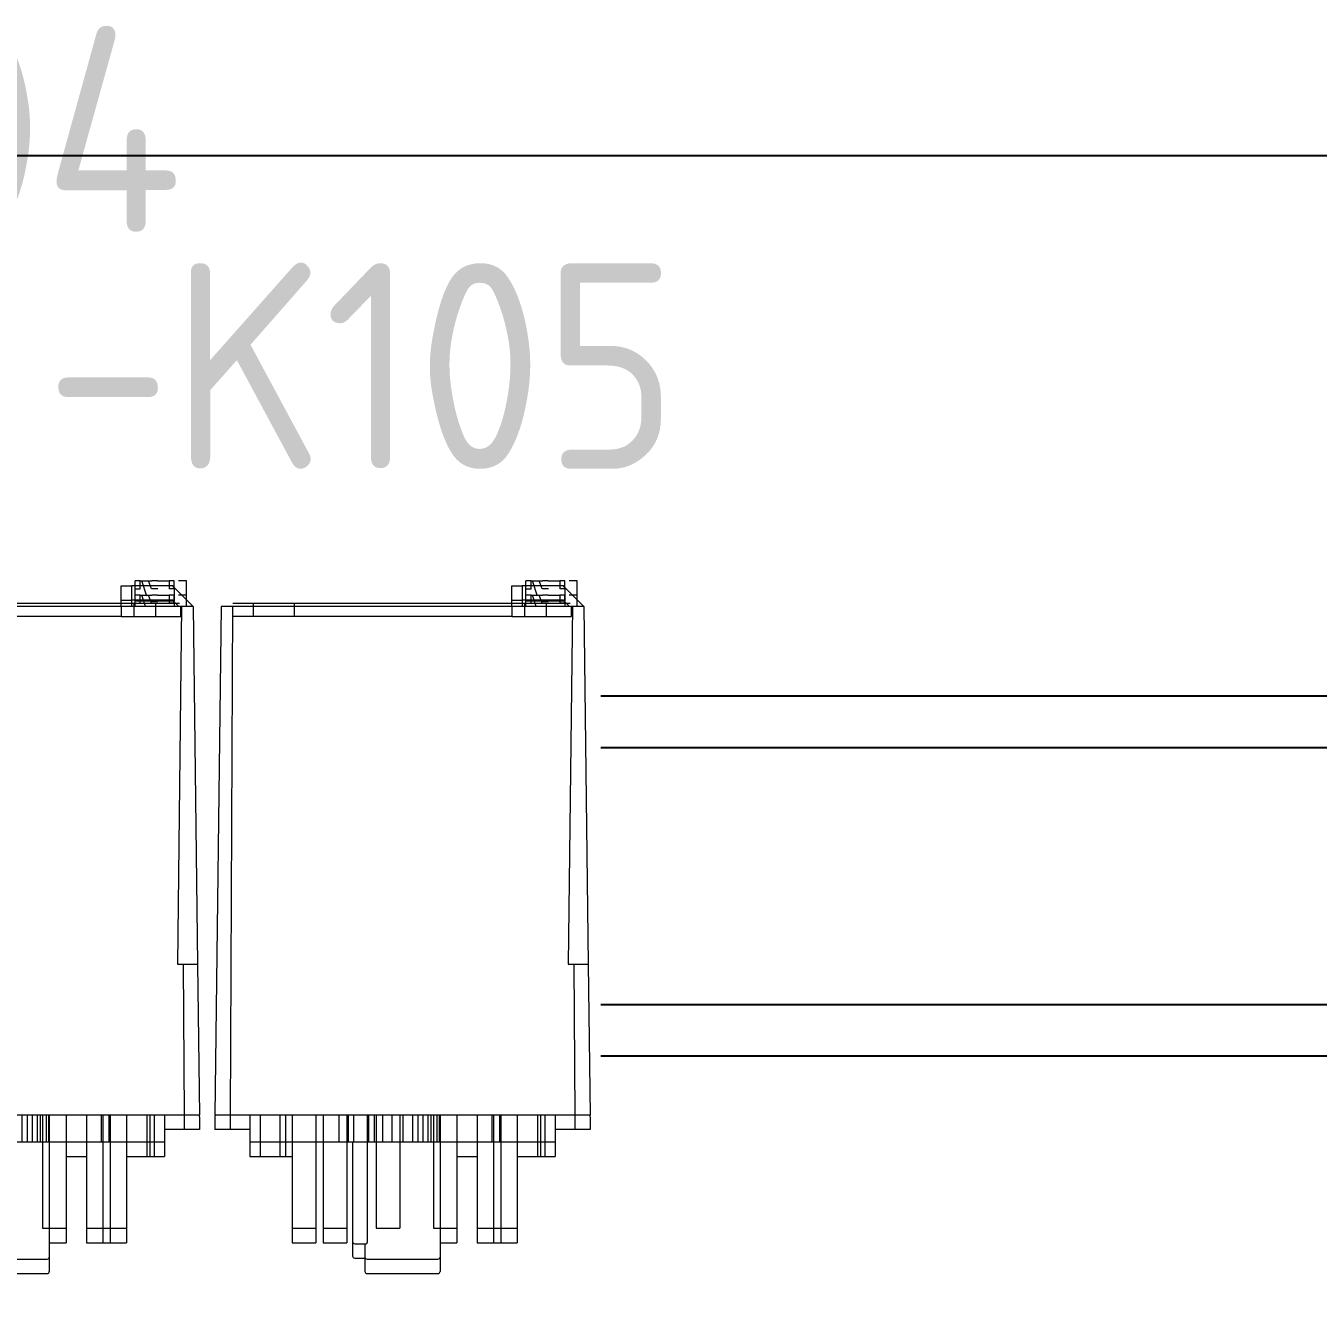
# Model space of a CAD drawing. Header units: millimetres. Extents: x 42151 to 59780, y 37376 to 44547.
# Drawn here: x 47521.6 to 47647.3, y 42973.6 to 43097.4 of the extents above; entities that cross this region are included whole.
import ezdxf
from ezdxf.enums import TextEntityAlignment as Align

# ---------------------------------------------------------------- set-up
doc = ezdxf.new("R2010")
doc.units = ezdxf.units.MM
doc.set_wipeout_variables(frame=1)
doc.layers.add('! NO PLOT !', color=7, linetype='Continuous', true_color=0xff75dd, plot=False)
doc.layers.add('000-PI-Oprema', color=30, linetype='Continuous', lineweight=5)
for name, color, linetype in [('000-PI_TEXT', 7, 'Continuous'), ('002-PI-Kabelska kanalica', 150, 'Continuous'), ('004-PI-DIN Šina', 3, 'Continuous'), ('SI-Ormari', 51, 'Continuous')]:
    doc.layers.add(name, color=color, linetype=linetype)
doc.styles.add('PI0', font='isocpeur.ttf', dxfattribs={"width": 0.9})

# ---------------------------------------------------------------- blocks, each defined once
blk = doc.blocks.new('*U134')
at = {"layer": '004-PI-DIN Šina'}
blk.add_lwpolyline([(610, -17.5), (610, 17.5), (0, 17.5), (0, -17.5)], close=True, dxfattribs=at)
for points in [[(0, 12.5), (610, 12.5)], [(0, -12.5), (610, -12.5)]]:
    blk.add_lwpolyline(points, dxfattribs=at)
blk = doc.blocks.new('*U137')
at = {"layer": '002-PI-Kabelska kanalica'}
blk.add_line((40, -100), (40, 519), dxfattribs=at)
blk = doc.blocks.new('700-HN205 - podnozje za relej AllenB')
blk.add_wipeout([(50906.84, 45326.57), (50944.84, 45326.57), (50944.84, 45249.07), (50906.84, 45249.07)]).dxf.layer = '! NO PLOT !'
blk = doc.blocks.new('700-HA33A2-3-4L - Allen Breadley')
at = {"layer": '000-PI-Oprema', "ltscale": 0.25}
for p, q in [((50580.7, 45343.95), (50581.7, 45343.95)), ((50580.7, 45341.95), (50580.7, 45343.95)), ((50582.05, 45343.95), (50581.7, 45343.95)), ((50581.7, 45343.95), (50581.7, 45341.95)), ((50582.55, 45344.45), (50582.05, 45344.45)), ((50582.05, 45343.65), (50582.05, 45344.45)), ((50584, 45343.95), (50582.05, 45343.95)), ((50582.05, 45343.65), (50582.55, 45343.65)), ((50582.05, 45342.45), (50582.05, 45343.65)), ((50582.55, 45344.45), (50583.67, 45344.45)), ((50582.55, 45343.65), (50582.55, 45344.45)), ((50583.17, 45342.95), (50582.7, 45344.45)), ((50583.64, 45343.65), (50583.35, 45344.45)), ((50583.95, 45343.65), (50583.64, 45343.65)), ((50584.23, 45344.45), (50583.67, 45344.45)), ((50584.26, 45343.65), (50583.95, 45343.65)), ((50585.7, 45343.95), (50584, 45343.95)), ((50584.23, 45344.45), (50585.35, 45344.45)), ((50585.85, 45344.45), (50585.35, 45344.45)), ((50585.35, 45344.45), (50585.35, 45343.65)), ((50585.85, 45343.65), (50585.35, 45343.65)), ((50585.85, 45343.8), (50585.7, 45343.95)), ((50585.85, 45343.65), (50585.85, 45344.45)), ((50587.7, 45341.95), (50585.85, 45343.8)), ((50585.85, 45343.65), (50585.85, 45342.45)), ((50587.05, 45344.45), (50586.25, 45344.45)), ((50587.05, 45341.95), (50587.05, 45344.45)), ((50555.15, 45342.22), (50553.55, 45342.22)), ((50580.5, 45342.22), (50555.15, 45342.22)), ((50555.55, 45341.95), (50555.55, 45342.22)), ((50559.55, 45341.95), (50559.55, 45342.22)), ((50580.7, 45342.22), (50580.5, 45342.22)), ((50583.5, 45342.22), (50580.7, 45342.22)), ((50581.95, 45340.95), (50581.95, 45342.22)), ((50583.67, 45342.45), (50582.05, 45342.45)), ((50586.35, 45342.22), (50583.5, 45342.22)), ((50583.67, 45342.45), (50584.23, 45342.45)), ((50584.05, 45340.95), (50584.05, 45342.22)), ((50585.85, 45342.45), (50584.23, 45342.45)), ((50552.4, 45341.95), (50551.8, 45292.45)), ((50553.53, 45341.95), (50552.4, 45341.95)), ((50553.53, 45341.95), (50553.3, 45292.45)), ((50580.7, 45341.95), (50553.53, 45341.95)), ((50554.03, 45340.95), (50553.6, 45340.95)), ((50580.7, 45340.95), (50554.03, 45340.95)), ((50555.55, 45340.95), (50555.55, 45341.95)), ((50559.55, 45340.95), (50559.55, 45341.95)), ((50581.7, 45341.95), (50580.7, 45341.95)), ((50580.7, 45341.95), (50580.7, 45340.95)), ((50580.7, 45340.95), (50584, 45340.95)), ((50586.57, 45341.95), (50581.7, 45341.95)), ((50584, 45340.95), (50586.5, 45340.95)), ((50586.57, 45341.95), (50586.17, 45307.15)), ((50586.5, 45340.95), (50586.5, 45341.95)), ((50587.7, 45341.95), (50586.57, 45341.95)), ((50587.7, 45341.95), (50588.12, 45307.15)), ((50586.17, 45307.15), (50586.73, 45307.15)), ((50586.73, 45307.15), (50586.8, 45292.45)), ((50586.73, 45307.15), (50588.12, 45307.15)), ((50588.12, 45307.15), (50588.3, 45292.45)), ((50553.3, 45292.45), (50551.8, 45292.45)), ((50586.8, 45292.45), (50553.3, 45292.45)), ((50555.2, 45292.45), (50555.2, 45289.85)), ((50556.21, 45292.45), (50556.21, 45289.85)), ((50558.14, 45289.85), (50558.14, 45292.45)), ((50558.68, 45292.45), (50558.68, 45289.85)), ((50559.31, 45292.45), (50559.31, 45289.85)), ((50561.61, 45292.45), (50561.61, 45289.85)), ((50562.35, 45292.45), (50562.35, 45289.85)), ((50563.85, 45292.45), (50563.85, 45289.85)), ((50564.65, 45292.45), (50564.65, 45289.85)), ((50564.76, 45292.45), (50564.76, 45289.85)), ((50565.31, 45289.85), (50565.31, 45292.45)), ((50566.6, 45292.45), (50566.6, 45289.85)), ((50566.74, 45292.45), (50566.74, 45289.85)), ((50567.28, 45292.45), (50567.28, 45289.85)), ((50567.48, 45292.45), (50567.48, 45289.85)), ((50568.09, 45292.45), (50568.09, 45289.85)), ((50569, 45292.45), (50569, 45289.85)), ((50569.78, 45292.45), (50569.78, 45289.85)), ((50570.07, 45292.45), (50570.07, 45289.85)), ((50571.06, 45289.85), (50571.06, 45292.45)), ((50571.53, 45292.45), (50571.53, 45289.85)), ((50572.04, 45292.45), (50572.04, 45289.85)), ((50572.52, 45292.45), (50572.52, 45289.85)), ((50572.8, 45292.45), (50572.8, 45289.85)), ((50573.05, 45292.45), (50573.05, 45289.85)), ((50573.38, 45292.45), (50573.38, 45289.85)), ((50573.66, 45289.85), (50573.66, 45292.45)), ((50573.7, 45292.45), (50573.7, 45281.45)), ((50575.35, 45292.45), (50575.35, 45289.85)), ((50577.31, 45292.45), (50577.31, 45289.85)), ((50578.74, 45292.45), (50578.74, 45289.85)), ((50578.9, 45292.45), (50578.9, 45281.45)), ((50579.49, 45292.45), (50579.49, 45289.85)), ((50579.61, 45292.45), (50579.61, 45289.85)), ((50581.2, 45292.45), (50581.2, 45289.85)), ((50583.19, 45292.45), (50583.19, 45289.85)), ((50583.47, 45292.45), (50583.47, 45289.85)), ((50583.9, 45292.45), (50583.9, 45289.85)), ((50584.9, 45292.45), (50584.9, 45289.85)), ((50588.3, 45292.45), (50586.8, 45292.45)), ((50555.2, 45289.85), (50570.05, 45289.85)), ((50559.31, 45289.85), (50559.31, 45281.45)), ((50561.61, 45289.85), (50561.61, 45281.45)), ((50562.35, 45289.85), (50562.35, 45281.45)), ((50564.65, 45289.85), (50564.65, 45281.45)), ((50565.2, 45289.85), (50565.2, 45280.15)), ((50566.6, 45289.85), (50566.6, 45280.15)), ((50567.48, 45289.85), (50567.48, 45281.45)), ((50569.78, 45289.85), (50569.78, 45281.45)), ((50570.05, 45289.85), (50584.9, 45289.85)), ((50573.05, 45289.85), (50573.05, 45281.45)), ((50575.35, 45289.85), (50575.35, 45281.45)), ((50577.31, 45289.85), (50577.31, 45281.45)), ((50579.61, 45289.85), (50579.61, 45281.45)), ((50581.2, 45289.85), (50581.2, 45281.45)), ((50559.31, 45281.45), (50559.35, 45281.45)), ((50559.35, 45281.45), (50561.61, 45281.45)), ((50562.35, 45281.45), (50562.75, 45281.45)), ((50562.75, 45281.45), (50564.65, 45281.45)), ((50567.48, 45281.45), (50568.46, 45281.45)), ((50568.46, 45281.45), (50569.78, 45281.45)), ((50573.05, 45281.45), (50574.68, 45281.45)), ((50573.7, 45281.45), (50573.7, 45278.65)), ((50574.68, 45281.45), (50575.35, 45281.45)), ((50577.31, 45281.45), (50579.43, 45281.45)), ((50579.43, 45281.45), (50579.61, 45281.45)), ((50579.61, 45281.45), (50581.2, 45281.45)), ((50565.4, 45279.95), (50566.54, 45279.95)), ((50566.4, 45279.95), (50566.4, 45278.65)), ((50566.6, 45278.45), (50566.79, 45278.45)), ((50566.79, 45278.45), (50573.5, 45278.45))]:
    blk.add_line(p, q, dxfattribs=at)
for centre, start, end in [((50565.4, 45280.15), 180, 270), ((50566.6, 45278.65), 180, 269.9998), ((50573.5, 45278.65), 270, 0)]:
    blk.add_arc(centre, 0.2, start, end, dxfattribs=at)
blk.add_open_spline([(50566.6, 45280.15), (50566.6, 45280.12), (50566.6, 45280.1), (50566.59, 45280.05), (50566.59, 45280.03), (50566.57, 45279.99), (50566.57, 45279.98), (50566.55, 45279.95), (50566.55, 45279.95), (50566.54, 45279.95), (50566.54, 45279.95), (50566.54, 45279.95)], degree=3, knots=[0, 0, 0, 0, 0.00771332, 0.00771332, 0.01548557, 0.01548557, 0.02336323, 0.02336323, 0.03130971, 0.03130971, 0.03168477, 0.03168477, 0.03168477, 0.03168477], dxfattribs=at)
blk = doc.blocks.new('700-HA33A2-3-4L - Allen Bradley')
blk.add_wipeout([(50555.2, 45292.45), (50555.2, 45289.85), (50559.31, 45289.85), (50559.35, 45281.45), (50565.2, 45281.45), (50565.2, 45279.95), (50566.4, 45279.95), (50566.4, 45278.65), (50566.46, 45278.51), (50566.6, 45278.45), (50573.5, 45278.45), (50573.64, 45278.51), (50573.7, 45278.65), (50573.7, 45281.45), (50575.35, 45281.45), (50575.35, 45289.85), (50577.31, 45289.85), (50577.31, 45281.45), (50581.2, 45281.45), (50581.2, 45289.85), (50584.9, 45289.85), (50584.9, 45292.45), (50588.3, 45292.49)]).dxf.layer = '000-PI-Oprema'
blk.add_wipeout([(50552.4, 45341.95), (50587.7, 45341.95), (50588.3, 45292.45), (50551.8, 45292.45)]).dxf.layer = '000-PI-Oprema'
at = {"layer": '! NO PLOT !'}
blk.add_blockref('700-HA33A2-3-4L - Allen Breadley', (0, 0), dxfattribs=at)
blk = doc.blocks.new('700-HA33A2-3-4L - Relej s podnozjem')
at = {"layer": '! NO PLOT !'}
blk.add_blockref('700-HN205 - podnozje za relej AllenB', (-168.67, -68.24), dxfattribs=at)
blk.add_blockref('700-HA33A2-3-4L - Allen Breadley', (186.83, -95.22, 13.23), dxfattribs=at)
at = {"layer": '000-PI-Oprema'}
blk.add_blockref('700-HA33A2-3-4L - Allen Bradley', (186.83, -93.82, 10.18), dxfattribs=at)

msp = doc.modelspace()

# ---------------------------------------------------------------- block references
msp.add_blockref('*U134', (47138.026, 43014.668))
at = {"layer": 'SI-Ormari', "rotation": 270}
msp.add_blockref('*U137', (47233.526, 43124.747), dxfattribs=at)

# ---------------------------------------------------------------- texts
at = {"layer": '000-PI_TEXT', "style": 'PI0', "width": 0.9}
for s, p in [('-K104', (47505.833, 43087.341, -10.177)), ('-K105', (47554.265, 43064.317, -10.177))]:
    msp.add_text(s, height=20, dxfattribs=at).set_placement(p, align=Align.MIDDLE)

# ---------------------------------------------------------------- next in the draw order: block references
at = {"layer": '000-PI-Oprema'}
msp.add_blockref('700-HA33A2-3-4L - Relej s podnozjem', (-3236.641, -2207.23, -30.531), dxfattribs=at)

# ---------------------------------------------------------------- next in the draw order: block references
msp.add_blockref('700-HA33A2-3-4L - Relej s podnozjem', (-3198.641, -2207.23, -30.531), dxfattribs=at)

doc.saveas('drawing.dxf')
